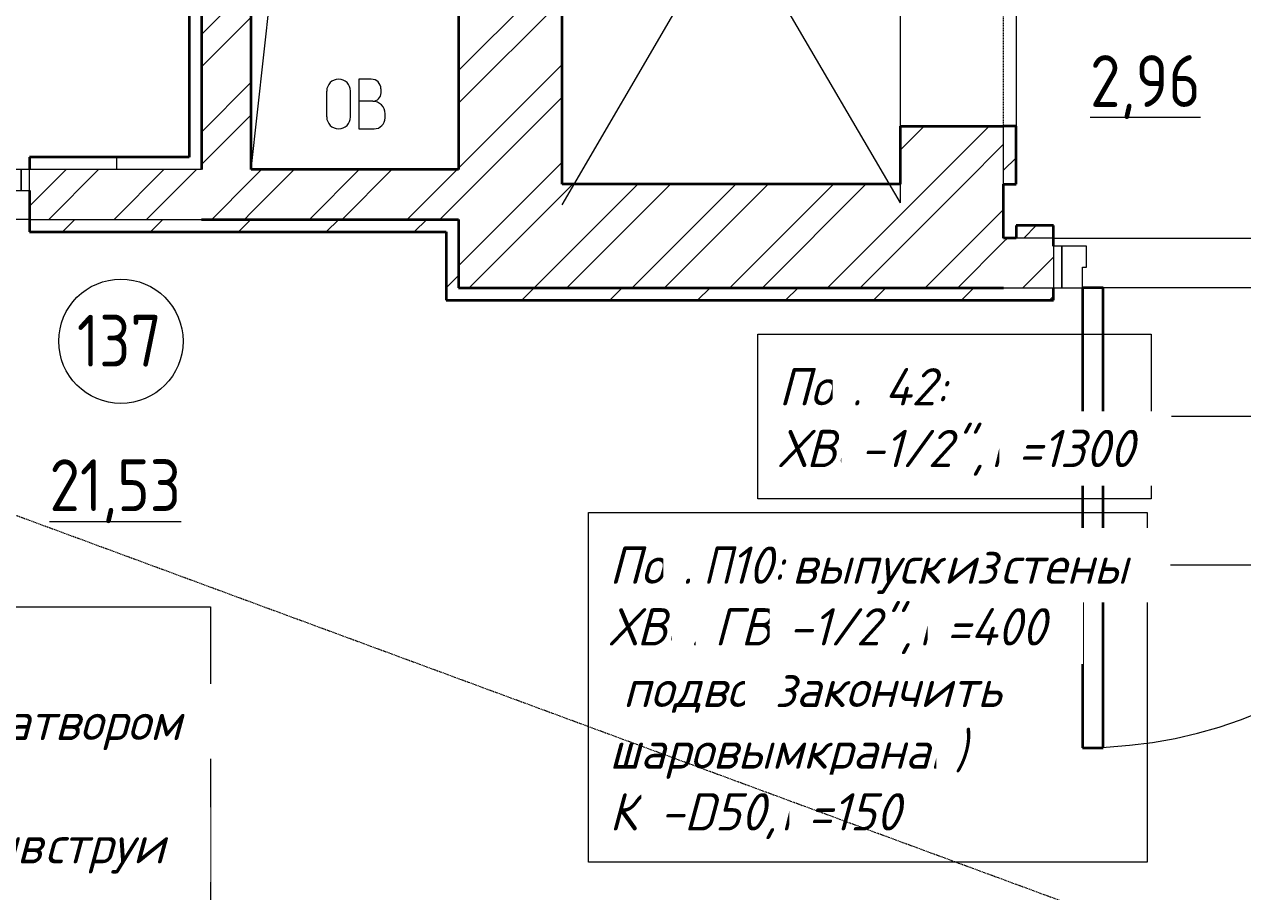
# Model space of a CAD drawing. Header units: millimetres. Extents: x -215207 to 92095, y -30385 to 123050.
# Drawn here: x 62177 to 65115, y 17828 to 19921 of the extents above; entities that cross this region are included whole.
import ezdxf

# ---------------------------------------------------------------- set-up
doc = ezdxf.new("R2010")
doc.units = ezdxf.units.MM
doc.linetypes.add('ADSK_Сверху', pattern=[4.5, 3, -1.5])
doc.linetypes.add('Сверху', pattern=[3.96875, 2.38125, -1.5875])
for name, color, linetype, lineweight in [('Аннотация', 7, 'Continuous', 20), ('Двери', 7, 'Continuous', 9), ('Линии', 7, 'Continuous', 9), ('Марки помещений', 7, 'Continuous', 20), ('Стены наружные', 7, 'Continuous', 20), ('Стены штриховка', 7, 'Continuous', 9), ('Узлы', 7, 'Continuous', 20)]:
    doc.layers.add(name, color=color, linetype=linetype, lineweight=lineweight)
doc.layers.add('Двери открывание', color=7, linetype='Continuous', lineweight=9, true_color=0xc0c0c0)
doc.styles.add('GOST Common_1', font='GOST_Common.ttf', dxfattribs={"width": 0.9, "height": 125})
doc.styles.add('GOST Common_I_1', font='GOST_Common Italic.ttf', dxfattribs={"height": 50})
pattern_1 = [(45, (42000, 8e-11), (-117.8655, 117.8655), []), (45, (42078.58, 8e-11), (-117.8655, 117.8655), [])]
pattern_2 = [(45, (42000, 8e-11), (-106.066, 106.066), [])]

# ---------------------------------------------------------------- blocks, each defined once
blk = doc.blocks.new('AC_Дверь_Однопольная_Деревянная - Дв-12л_1_2200х1250_Л_Подвал_ПВХ-6815133-План 1 этажа _Пищеблок_ - Привязка мокрых точек')
at = {"layer": 'Двери', "lineweight": 35}
for p, q in [((555, 1170), (505, 1170)), ((505, 1170), (505, 60)), ((555, 60), (555, 1170)), ((505, 60), (555, 60))]:
    blk.add_line(p, q, dxfattribs=at)
at = {"layer": 'Двери'}
for p, q in [((-605, 60), (-625, 60)), ((-625, 60), (-625, -40)), ((-555, 60), (-605, 60)), ((-605, 60), (-605, -40)), ((-605, -40), (-605, 60)), ((-555, 10), (-555, 60)), ((605, 60), (555, 60)), ((555, 60), (555, 10)), ((605, -40), (605, 60)), ((625, 60), (605, 60)), ((605, 60), (605, -40)), ((625, -40), (625, 60)), ((-545, 10), (-555, 10)), ((-545, -40), (-545, 10)), ((555, 10), (545, 10)), ((545, 10), (545, -40)), ((-625, -40), (-605, -40)), ((-605, -40), (-545, -40)), ((545, -40), (605, -40)), ((605, -40), (625, -40))]:
    blk.add_line(p, q, dxfattribs=at)
blk.add_arc((555, 60), 1110, 90, 180, dxfattribs=at)
blk = doc.blocks.new('Дверь_Alumark_однопольная_S50 - Дв-6_9л__1_2200х1140 Л СКУД-7467144-План 1 этажа _Пищеблок_ - Привязка мокрых точек')
at = {"layer": 'Двери', "lineweight": 35}
for p, q in [((656, 1176), (648, 1176)), ((648, 1176), (648, 1167)), ((656, 1082), (656, 1176)), ((614, 1158), (606, 1158)), ((606, 1158), (606, 1082)), ((648, 1167), (614, 1167)), ((614, 1167), (614, 1158)), ((623, 1082), (623, 1100)), ((623, 1100), (647, 1100)), ((647, 1100), (647, 1082)), ((606, 1082), (623, 1082)), ((647, 1082), (656, 1082)), ((606, 172), (606, 96)), ((606, 172), (623, 172)), ((623, 172), (623, 154)), ((623, 154), (647, 154)), ((647, 172), (656, 172)), ((647, 154), (647, 172)), ((656, 78), (656, 172)), ((606, 96), (614, 96)), ((614, 96), (614, 87)), ((614, 87), (648, 87)), ((648, 87), (648, 78)), ((648, 78), (656, 78))]:
    blk.add_line(p, q, dxfattribs=at)
at = {"layer": 'Двери'}
for p, q in [((623, 154), (623, 1100)), ((623, 1100), (647, 1100)), ((647, 1100), (647, 154)), ((606, 1082), (606, 172)), ((656, 172), (656, 1082)), ((647, 154), (623, 154)), ((-490, 60), (-490, 10)), ((-470, 60), (-490, 60)), ((-470, 10), (-470, 60)), ((-429, 60), (-470, 60)), ((-470, 60), (-470, 10)), ((-429, 52), (-429, 60)), ((679, 60), (679, 52)), ((720, 60), (679, 60)), ((740, 60), (720, 60)), ((720, 60), (720, 10)), ((720, 10), (720, 60)), ((740, 10), (740, 60)), ((-415, 52), (-429, 52)), ((-415, 18), (-415, 52)), ((679, 52), (665, 52)), ((665, 52), (665, 18)), ((-490, 10), (-470, 10)), ((-470, 10), (-406, 10)), ((-406, 18), (-415, 18)), ((-406, 10), (-406, 18)), ((665, 18), (656, 18)), ((656, 18), (656, 10)), ((656, 10), (720, 10)), ((720, 10), (740, 10))]:
    blk.add_line(p, q, dxfattribs=at)
at = {"layer": 'Двери открывание'}
blk.add_arc((674, 78), 1098, 90.9393, 180, dxfattribs=at)
blk = doc.blocks.new('Дверь-Проем - 1000x 1060 мм-3565589-План 1 этажа _Пищеблок_ - Привязка мокрых точек')
at = {"layer": 'Узлы', "linetype": 'Сверху', "lineweight": 9}
for p, q in [((491.8, 125), (-508.2, 125)), ((-508.2, -125), (491.8, -125))]:
    blk.add_line(p, q, dxfattribs=at)
at = {"layer": 'Узлы', "lineweight": 35}
for p, q in [((-508.2, 125), (-508.2, -125)), ((491.8, -125), (491.8, 125))]:
    blk.add_line(p, q, dxfattribs=at)
blk = doc.blocks.new('ADSK_Марка_Помещение_ОдноЗначение_Номер - Номер-462100-План 1 этажа _Пищеблок_ - Привязка мокрых точек')
at = {"layer": 'Марки помещений'}
blk.add_circle((0, 0), 3, dxfattribs=at)

msp = doc.modelspace()

# ---------------------------------------------------------------- hatches: boundary and pattern name
at = {"layer": 'Стены наружные', "lineweight": 9}
h = msp.add_hatch(dxfattribs=at)
h.set_pattern_fill('FP_13', color=256, style=0, pattern_type=2)
h.set_pattern_definition(pattern_1)
h.paths.add_polyline_path([(62724, 19450.3), (62724, 21135.3), (62604, 21135.3), (62604, 19450.3)])
h = msp.add_hatch(dxfattribs=at)
h.set_pattern_fill('FP_13', color=256, style=0, pattern_type=2)
h.set_pattern_definition(pattern_1)
h.paths.add_polyline_path([(64289, 19535.3), (64539, 19535.3), (64539, 19675.3), (64289, 19675.3), (64289, 19630.6)])
h.paths.add_polyline_path([(64289, 20675.3), (64539, 20675.3), (64539, 21135.3), (64289, 21135.3), (64289, 20885.3)])
h = msp.add_hatch(dxfattribs=at)
h.set_pattern_fill('FP_22', color=256, style=0, pattern_type=2)
h.set_pattern_definition(pattern_2)
h.paths.add_polyline_path([(64539, 19535.3), (64569, 19535.3), (64569, 19675.3), (64539, 19675.3), (64539, 19586.3)])
h.paths.add_polyline_path([(64539, 20675.3), (64569, 20675.3), (64569, 21105.3), (64554, 21105.3), (64539, 21081.7)])
h = msp.add_hatch(dxfattribs=at)
h.set_pattern_fill('FP_13', color=256, style=0, pattern_type=2)
h.set_pattern_definition(pattern_1)
h.paths.add_polyline_path([(63224, 19535.3), (63474, 19535.3), (63474, 20910.3), (63224, 20910.3), (63224, 19570.3)])
h = msp.add_hatch(dxfattribs=at)
h.set_pattern_fill('FP_23', color=256, style=0, pattern_type=2)
h.set_pattern_definition([(90, (42000, 8e-11), (-300, 2e-14), [])])
h.paths.add_polyline_path([(62189, 19570.3), (62604, 19570.3), (62604, 19600.3), (62189, 19600.3)])
h.paths.add_polyline_path([(60669, 19570.3), (60959, 19570.3), (60959, 19600.3), (60669, 19600.3)])
h = msp.add_hatch(dxfattribs=at)
h.set_pattern_fill('FP_13', color=256, style=0, pattern_type=2)
h.set_pattern_definition(pattern_1)
h.paths.add_polyline_path([(62189, 19450.3), (62604, 19450.3), (62604, 19570.3), (62189, 19570.3), (62189, 19520.3)])
h.paths.add_polyline_path([(60669, 19450.3), (60959, 19450.3), (60959, 19570.3), (60669, 19570.3)])
h = msp.add_hatch(dxfattribs=at)
h.set_pattern_fill('FP_13', color=256, style=0, pattern_type=2)
h.set_pattern_definition(pattern_1)
h.paths.add_polyline_path([(63224, 19450.3), (63224, 19570.3), (62724, 19570.3), (62724, 19450.3)])
h = msp.add_hatch(dxfattribs=at)
h.set_pattern_fill('FP_13', color=256, style=0, pattern_type=2)
h.set_pattern_definition(pattern_1)
h.paths.add_polyline_path([(63541.8, 19285.3), (64539, 19285.3), (64539, 19535.3), (63224, 19535.3), (63224, 19285.3)])
h = msp.add_hatch(dxfattribs=at)
h.set_pattern_fill('FP_22', color=256, style=0, pattern_type=2)
h.set_pattern_definition(pattern_2)
h.paths.add_polyline_path([(62189, 19420.3), (63194, 19420.3), (63194, 19450.3), (62189, 19450.3)])
h.paths.add_polyline_path([(60959, 19420.3), (60959, 19450.3), (60699, 19450.3), (60699, 19420.3)])
h = msp.add_hatch(dxfattribs=at)
h.set_pattern_fill('FP_22', color=256, style=0, pattern_type=2)
h.set_pattern_definition(pattern_2)
h.paths.add_polyline_path([(63224, 19285.3), (63224, 19450.3), (63194, 19450.3), (63194, 19285.3)])
h = msp.add_hatch(dxfattribs=at)
h.set_pattern_fill('FP_22', color=256, style=0, pattern_type=2)
h.set_pattern_definition(pattern_2)
h.paths.add_polyline_path([(65909, 19405.3), (66369, 19405.3), (66369, 19435.3), (65909, 19435.3)])
h.paths.add_polyline_path([(64659, 19405.3), (64659, 19435.3), (64569, 19435.3), (64569, 19405.3)])
h = msp.add_hatch(dxfattribs=at)
h.set_pattern_fill('FP_13', color=256, style=0, pattern_type=2)
h.set_pattern_definition(pattern_1)
h.paths.add_polyline_path([(66369, 19285.3), (66369, 19405.3), (65909, 19405.3), (65909, 19285.3), (66339, 19285.3)])
h.paths.add_polyline_path([(64539, 19285.3), (64659, 19285.3), (64659, 19405.3), (64539, 19405.3)])
h = msp.add_hatch(dxfattribs=at)
h.set_pattern_fill('FP_22', color=256, style=0, pattern_type=2)
h.set_pattern_definition(pattern_2)
h.paths.add_polyline_path([(64659, 19255.3), (64659, 19285.3), (63194, 19285.3), (63194, 19255.3), (63541.8, 19255.3)])
h.paths.add_polyline_path([(66339, 19255.3), (66339, 19285.3), (65909, 19285.3), (65909, 19255.3)])

# ---------------------------------------------------------------- linework, layer by layer
at = {"lineweight": 20}
for p, q in [((62724, 19570.3), (62852.5, 20739)), ((63013.7, 19788.7), (62983.7, 19788.7)), ((62983.7, 19788.7), (62983.7, 19668.7)), ((62906.2, 19697.4), (62906.2, 19760)), ((62963.6, 19697.4), (62963.6, 19760)), ((63037.1, 19755.4), (63037.1, 19765.4)), ((63017.1, 19735.4), (62983.7, 19735.4)), ((63047.1, 19695.4), (63047.1, 19705.4)), ((62983.7, 19668.7), (63020.4, 19668.7))]:
    msp.add_line(p, q, dxfattribs=at)
for centre, radius, start, end in [((62934.9, 19760), 28.7, 0, 180), ((63013.7, 19765.4), 23.3, 0, 90), ((63017.1, 19755.4), 20, 270, 0), ((63017.1, 19705.4), 30, 0, 90), ((62934.9, 19697.4), 28.7, 180, 0), ((63020.4, 19695.4), 26.7, 270, 0)]:
    msp.add_arc(centre, radius, start, end, dxfattribs=at)
at = {"layer": 'Аннотация', "color": 5, "lineweight": 9, "true_color": 0x0000ff}
for p, q in [((66059.8, 18974.6), (64894.6, 18974.6)), ((66024.4, 18615.8), (64885.2, 18615.8))]:
    msp.add_line(p, q, dxfattribs=at)
at = {"layer": 'Аннотация', "color": 5, "lineweight": 9, "true_color": 0x0000ff, "flags": 128}
for points in [[(63946.3, 19173.6), (64894.6, 19173.6), (64894.6, 18775.6), (63946.3, 18775.6)], [(63537.8, 18743.2), (64885.2, 18743.2), (64885.2, 17898.7), (63537.8, 17898.7)], [(60843.1, 18514.9), (62625.8, 18514.9), (62625.8, 17670.9), (60843.1, 17670.9)]]:
    msp.add_lwpolyline(points, close=True, dxfattribs=at)
at = {"layer": 'Линии', "lineweight": 20}
for p, q in [((63474, 20885.3), (64289, 19490.3)), ((63474, 19485.3), (64289, 20885.3)), ((63474, 20885.3), (64289, 19490.3)), ((63474, 19485.3), (64289, 20885.3)), ((64289, 20885.3), (64289, 19490.3)), ((64289, 20885.3), (64289, 19490.3))]:
    msp.add_line(p, q, dxfattribs=at)
at = {"layer": 'Стены наружные', "lineweight": 35}
for p, q in [((62604, 21135.3), (62604, 19570.3)), ((62724, 19570.3), (62724, 21135.3)), ((62574, 21105.3), (62574, 19600.3)), ((63224, 20910.3), (63224, 19570.3)), ((63474, 19535.3), (63474, 20885.3)), ((64289, 19675.3), (64289, 19535.3)), ((64569, 19675.3), (64539, 19675.3)), ((64569, 19535.3), (64569, 19675.3)), ((62574, 19600.3), (62189, 19600.3)), ((62189, 19600.3), (62189, 19570.3)), ((63224, 19570.3), (62724, 19570.3)), ((62189, 19520.3), (62189, 19420.3)), ((64289, 19535.3), (63474, 19535.3)), ((64539, 19405.3), (64539, 19535.3)), ((64539, 19535.3), (64569, 19535.3)), ((62604, 19450.3), (63224, 19450.3)), ((63224, 19450.3), (63224, 19285.3)), ((64659, 19435.3), (64569, 19435.3)), ((64569, 19435.3), (64569, 19405.3)), ((64659, 19385.3), (64659, 19435.3)), ((62189, 19420.3), (63194, 19420.3)), ((63194, 19420.3), (63194, 19255.3)), ((64569, 19405.3), (64539, 19405.3)), ((63224, 19285.3), (64539, 19285.3)), ((64659, 19255.3), (64659, 19285.3)), ((63194, 19255.3), (64659, 19255.3))]:
    msp.add_line(p, q, dxfattribs=at)
at = {"layer": 'Стены наружные'}
for p, q in [((64569, 20675.3), (64569, 19675.3)), ((62189, 19450.3), (60959, 19450.3)), ((64659, 19405.3), (65909, 19405.3)), ((65839, 19285.3), (64779, 19285.3))]:
    msp.add_line(p, q, dxfattribs=at)
at = {"layer": 'Стены штриховка'}
for p, q in [((64539, 19535.3), (64539, 19675.3)), ((62604, 19570.3), (62189, 19570.3)), ((62189, 19450.3), (62604, 19450.3)), ((64659, 19405.3), (64569, 19405.3)), ((64539, 19285.3), (64659, 19285.3))]:
    msp.add_line(p, q, dxfattribs=at)

# ---------------------------------------------------------------- block references
at = {"layer": 'Двери', "color": 9, "true_color": 0xc0c0c0}
msp.add_blockref('Дверь_Alumark_однопольная_S50 - Дв-6_9л__1_2200х1140 Л СКУД-7467144-План 1 этажа _Пищеблок_ - Привязка мокрых точек', (61449, 19510.3), dxfattribs=at)
at = {"layer": 'Двери', "rotation": 269.9999999999998}
msp.add_blockref('Дверь-Проем - 1000x 1060 мм-3565589-План 1 этажа _Пищеблок_ - Привязка мокрых точек', (64414, 20167.1), dxfattribs=at)
at = {"layer": 'Двери', "color": 8, "true_color": 0x7f7f7f, "rotation": 180}
msp.add_blockref('AC_Дверь_Однопольная_Деревянная - Дв-12л_1_2200х1250_Л_Подвал_ПВХ-6815133-План 1 этажа _Пищеблок_ - Привязка мокрых точек', (65284, 19345.3), dxfattribs=at)
at = {"layer": 'Марки помещений', "xscale": 49.99999999999998, "yscale": 49.99999999999998, "zscale": 49.99999999999998}
msp.add_blockref('ADSK_Марка_Помещение_ОдноЗначение_Номер - Номер-462100-План 1 этажа _Пищеблок_ - Привязка мокрых точек', (62409.8, 19156.1), dxfattribs=at)

# ---------------------------------------------------------------- texts
at = {"layer": 'Марки помещений', "lineweight": 9, "char_height": 125, "attachment_point": 1, "style": 'GOST Common_1'}
for s, insert, width in [('\\L2,96', (64747.4, 19846.7), 339.114), ('137', (62303.6, 19220), 263.354), ('\\L21,53', (62237.5, 18871.2), 407.658)]:
    msp.add_mtext(s, dxfattribs=dict(at, insert=insert, width=width))

# ---------------------------------------------------------------- next in the draw order: texts
at = {"layer": 'Аннотация', "color": 5, "lineweight": 9, "true_color": 0x0000ff, "char_height": 90, "attachment_point": 1, "style": 'GOST Common_I_1', "bg_fill": 2}
for s, insert, width in [('Поз', (63996.3, 19091.3), 212.848), ('Поз', (63587.8, 18660.8), 212.848), ('гидрозатвором', (61762.3, 18283.7), 930.759), ('разрыв', (61845.6, 17986.1), 429.304)]:
    msp.add_mtext(s, dxfattribs=dict(at, insert=insert, width=width))

# ---------------------------------------------------------------- next in the draw order: texts
for s, insert, width in [('. 42:', (64171.9, 19091.3), 238.101), ('. ', (63763.4, 18660.8), 61.329), ('\\fGOST Common|b0|i1|c204|p34|;\\W.9; ', (62530.2, 18283.7), 32.468), ('\\fGOST Common|b0|i1|c204|p34|;\\W.9; ', (62199.8, 17986.1), 32.468)]:
    msp.add_mtext(s, dxfattribs=dict(at, insert=insert, width=width))

# ---------------------------------------------------------------- next in the draw order: texts
for s, insert, width in [('ХВС', (63996.3, 18942.4), 238.101), ('\\fGOST Common|b0|i1|c204|p34|;\\W.9;П', (63814, 18660.8), 79.367), ('струи', (62226.6, 17986.1), 353.544)]:
    msp.add_mtext(s, dxfattribs=dict(at, insert=insert, width=width))

# ---------------------------------------------------------------- next in the draw order: texts
for s, insert, width in [('-1/2", ', (64192.8, 18942.4), 382.405), ('10: ', (63879.5, 18660.8), 180.38)]:
    msp.add_mtext(s, dxfattribs=dict(at, insert=insert, width=width))

# ---------------------------------------------------------------- next in the draw order: texts
for s, insert, width in [('\\fGOST Common|b0|i1|c204|p34|;\\W.9;Н', (64508.3, 18942.4), 79.367), ('выпуск', (64028.3, 18660.8), 411.266), ('ХВС', (63587.8, 18512), 238.101)]:
    msp.add_mtext(s, dxfattribs=dict(at, insert=insert, width=width))

# ---------------------------------------------------------------- next in the draw order: texts
for s, insert, width in [('=1300', (64573.8, 18942.4), 324.683), ('\\fGOST Common|b0|i1|c204|p34|;\\W.9; ', (64367.6, 18660.8), 32.468), ('\\fGOST Common|b0|i1|c204|p34|;\\W.9;/', (63784.2, 18512), 68.544), ('\\fGOST Common|b0|i1|c204|p34|;\\W.9;(', (63587.8, 18363.2), 39.684)]:
    msp.add_mtext(s, dxfattribs=dict(at, insert=insert, width=width))

# ---------------------------------------------------------------- next in the draw order: texts
for s, insert, width in [('из', (64394.4, 18660.8), 133.481), ('ГВС', (63840.8, 18512), 216.456)]:
    msp.add_mtext(s, dxfattribs=dict(at, insert=insert, width=width))

# ---------------------------------------------------------------- next in the draw order: texts
at = {"layer": 'Аннотация', "color": 5, "lineweight": 9, "true_color": 0x0000ff, "insert": (64504.6, 18660.8), "char_height": 90, "width": 32.468, "attachment_point": 1, "style": 'GOST Common_I_1', "bg_fill": 2}
msp.add_mtext('\\fGOST Common|b0|i1|c204|p34|;\\W.9; ', dxfattribs=at)

# ---------------------------------------------------------------- next in the draw order: texts
at = {"layer": 'Аннотация', "color": 5, "lineweight": 9, "true_color": 0x0000ff, "char_height": 90, "attachment_point": 1, "style": 'GOST Common_I_1', "bg_fill": 2}
for s, insert, width in [('стены', (64531.3, 18660.8), 364.367), ('-1/2", ', (64019.4, 18512), 382.405)]:
    msp.add_mtext(s, dxfattribs=dict(at, insert=insert, width=width))

# ---------------------------------------------------------------- next in the draw order: texts
for s, insert, width in [('\\fGOST Common|b0|i1|c204|p34|;\\W.9;Н', (64334.9, 18512), 79.367), ('подвод', (63620.5, 18363.2), 411.266)]:
    msp.add_mtext(s, dxfattribs=dict(at, insert=insert, width=width))

# ---------------------------------------------------------------- next in the draw order: texts
for s, insert, width in [('=400', (64400.4, 18512), 285), ('\\fGOST Common|b0|i1|c204|p34|;\\W.9; ', (63959.8, 18363.2), 32.468)]:
    msp.add_mtext(s, dxfattribs=dict(at, insert=insert, width=width))

# ---------------------------------------------------------------- next in the draw order: texts
at = {"layer": 'Аннотация', "color": 5, "lineweight": 9, "true_color": 0x0000ff, "insert": (63986.6, 18363.2), "char_height": 90, "width": 645.759, "attachment_point": 1, "style": 'GOST Common_I_1', "bg_fill": 2}
msp.add_mtext('закончить', dxfattribs=at)

# ---------------------------------------------------------------- next in the draw order: texts
at = {"layer": 'Аннотация', "color": 5, "lineweight": 9, "true_color": 0x0000ff, "char_height": 90, "attachment_point": 1, "style": 'GOST Common_I_1', "bg_fill": 2}
for s, insert, width in [('\\fGOST Common|b0|i1|c204|p34|;\\W.9; ', (64519.4, 18363.2), 32.468), ('шаровым', (63587.8, 18214.4), 533.924)]:
    msp.add_mtext(s, dxfattribs=dict(at, insert=insert, width=width))

# ---------------------------------------------------------------- next in the draw order: texts
for s, insert, width in [('\\fGOST Common|b0|i1|c204|p34|;\\W.9; ', (64028.3, 18214.4), 32.468), ('КС', (63587.8, 18065.5), 147.911)]:
    msp.add_mtext(s, dxfattribs=dict(at, insert=insert, width=width))

# ---------------------------------------------------------------- next in the draw order: texts
at = {"layer": 'Аннотация', "color": 5, "lineweight": 9, "true_color": 0x0000ff, "insert": (64055.1, 18214.4), "char_height": 90, "width": 443.734, "attachment_point": 1, "style": 'GOST Common_I_1', "bg_fill": 2}
msp.add_mtext('кранам', dxfattribs=at)

# ---------------------------------------------------------------- next in the draw order: texts
at = {"layer": 'Аннотация', "color": 5, "lineweight": 9, "true_color": 0x0000ff, "char_height": 90, "attachment_point": 1, "style": 'GOST Common_I_1', "bg_fill": 2}
for s, insert, width in [('\\fGOST Common|b0|i1|c204|p34|;\\W.9;)', (64421.2, 18214.4), 39.684), ('-D50, ', (63709.8, 18065.5), 353.544)]:
    msp.add_mtext(s, dxfattribs=dict(at, insert=insert, width=width))

# ---------------------------------------------------------------- next in the draw order: texts
at = {"layer": 'Аннотация', "color": 5, "lineweight": 9, "true_color": 0x0000ff, "insert": (64001.5, 18065.5), "char_height": 90, "width": 79.367, "attachment_point": 1, "style": 'GOST Common_I_1', "bg_fill": 2}
msp.add_mtext('\\fGOST Common|b0|i1|c204|p34|;\\W.9;Н', dxfattribs=at)

# ---------------------------------------------------------------- next in the draw order: texts
at = {"layer": 'Аннотация', "color": 5, "lineweight": 9, "true_color": 0x0000ff, "insert": (64067, 18065.5), "char_height": 90, "width": 256.139, "attachment_point": 1, "style": 'GOST Common_I_1', "bg_fill": 2}
msp.add_mtext('=150', dxfattribs=at)

# ---------------------------------------------------------------- next in the draw order: linework, layer by layer
at = {"layer": 'Линии', "linetype": 'ADSK_Сверху'}
msp.add_line((60669, 19285.3), (65329, 17565.3), dxfattribs=at)

doc.saveas('drawing.dxf')
